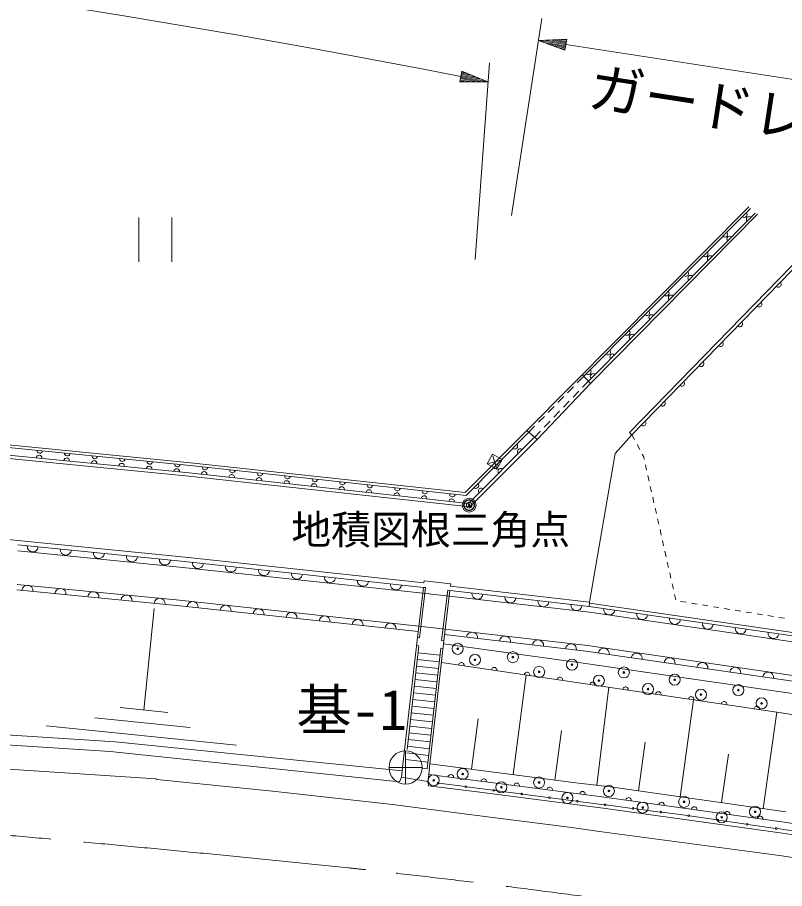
# Model space of a CAD drawing. Units: millimetres, scale not verified. Extents: x 40000 to 680000, y 20000 to 380000.
# Drawn here: x 424646 to 459318, y 300408 to 339747 of the extents above; entities that cross this region are included whole.
import ezdxf
from ezdxf.enums import TextEntityAlignment as Align

# ---------------------------------------------------------------- set-up
doc = ezdxf.new("R2010")
doc.units = ezdxf.units.MM
doc.header["$LTSCALE"] = 1000
doc.header["$PDMODE"] = 32
doc.header["$PDSIZE"] = 500
doc.linetypes.add('CHAIN', pattern=[18.5, 12, -1.5, 3.5, -1.5])
for name, color, linetype, lineweight in [('M-BGD', 7, 'Continuous', 13), ('M-BMK', 2, 'CHAIN', 13), ('M-BMK-ROW', 30, 'Continuous', 13), ('M-BMK-SRVR', 3, 'Continuous', 13), ('M-STR-HTXT', 7, 'Continuous', 13), ('M-STR-STRD', 5, 'Continuous', 13)]:
    doc.layers.add(name, color=color, linetype=linetype, lineweight=lineweight)
doc.styles.add('ＭＳ ゴシック', font='')
doc.styles.get('ＭＳ ゴシック').set_extended_font_data('MS Gothic')

msp = doc.modelspace()

# ---------------------------------------------------------------- linework, layer by layer
at = {"layer": 'M-BGD'}
for p, q in [((457702, 331186), (447670, 321095)), ((457773, 331115), (450234, 323533)), ((457986, 330903), (450449, 323322)), ((450550, 323212), (458099, 330862)), ((430127, 330705), (430127, 328705)), ((431627, 330705), (431627, 328705)), ((452315, 321007), (461506, 330444)), ((452422, 320903), (461656, 330383)), ((449951, 323245), (450234, 323533)), ((450177, 323617), (450550, 323212)), ((448134, 320691), (450550, 323212)), ((449513, 322799), (449776, 323067)), ((450449, 323322), (450189, 323052)), ((450449, 323322), (450444, 323317)), ((449075, 322353), (449338, 322621)), ((450016, 322871), (449756, 322601)), ((449583, 322420), (449324, 322149)), ((448637, 321908), (448900, 322175)), ((449151, 321969), (448891, 321698)), ((413323, 321411), (432451, 319518)), ((413335, 321531), (432463, 319637)), ((448198, 321462), (448461, 321729)), ((448718, 321518), (448459, 321247)), ((413286, 321057), (432406, 319187)), ((444884, 318286), (447670, 321095)), ((444928, 318160), (447760, 321016)), ((447670, 321095), (448134, 320691)), ((447760, 321016), (448023, 321284)), ((448286, 321067), (448026, 320796)), ((413270, 320908), (432390, 319038)), ((445038, 317798), (448020, 320790)), ((445093, 317641), (448134, 320691)), ((451654, 320050), (452422, 320903)), ((452315, 321007), (452422, 320903)), ((452422, 320903), (452538, 320681)), ((452655, 320460), (452771, 320239)), ((450504, 313344), (451654, 320050)), ((452887, 320017), (452950, 319897)), ((452950, 319897), (452975, 319786)), ((432451, 319518), (444928, 318160)), ((432463, 319637), (444884, 318286)), ((453030, 319542), (453085, 319298)), ((432406, 319187), (445038, 317798)), ((453140, 319054), (453194, 318810)), ((432390, 319038), (445093, 317641)), ((453249, 318566), (453304, 318322)), ((453359, 318078), (453414, 317834)), ((453469, 317591), (453524, 317347)), ((453578, 317103), (453633, 316859)), ((453688, 316615), (453743, 316371)), ((432204, 315181), (424666, 315927)), ((432224, 315380), (424670, 316127)), ((453798, 316127), (453853, 315883)), ((424661, 315652), (432117, 314904)), ((453907, 315639), (453962, 315395)), ((442996, 314010), (432204, 315181)), ((443021, 314209), (432224, 315380)), ((454017, 315151), (454072, 314908)), ((442964, 313743), (432117, 314904)), ((454127, 314664), (454182, 314420)), ((424631, 314146), (431966, 313431)), ((442721, 311739), (442996, 314010)), ((442820, 311727), (443096, 313998)), ((442996, 314010), (443096, 313998)), ((443021, 314209), (443032, 314300)), ((443032, 314300), (444231, 314163)), ((444219, 314063), (444231, 314163)), ((444219, 314063), (450504, 313344)), ((454236, 314176), (454291, 313932)), ((431981, 313180), (424627, 313901)), ((444164, 313614), (442964, 313743)), ((443820, 311606), (444095, 313877)), ((443919, 311594), (444195, 313865)), ((444095, 313877), (444195, 313865)), ((444164, 313614), (450507, 312888)), ((444195, 313865), (450481, 313145)), ((454346, 313688), (454401, 313444)), ((431966, 313431), (442783, 312252)), ((442754, 312015), (431981, 313180)), ((450481, 313145), (450504, 313344)), ((450481, 313145), (460663, 311682)), ((450498, 313294), (460685, 311830)), ((454620, 313374), (454866, 313334)), ((455113, 313294), (455360, 313254)), ((455607, 313214), (455854, 313174)), ((430362, 308469), (430825, 313061)), ((450507, 312888), (460673, 311409)), ((456100, 313135), (456347, 313095)), ((456594, 313055), (456841, 313015)), ((457087, 312975), (457334, 312935)), ((457581, 312895), (457828, 312855)), ((458075, 312815), (458321, 312775)), ((458568, 312735), (458815, 312695)), ((459062, 312655), (459309, 312615)), ((442783, 312252), (443983, 312122)), ((450411, 311382), (443983, 312122)), ((442721, 311739), (442086, 306149)), ((442721, 311739), (442820, 311727)), ((443919, 311594), (443289, 306038)), ((443820, 311606), (443919, 311594)), ((443954, 311885), (450337, 311129)), ((442790, 311375), (442257, 306681)), ((442681, 311387), (442790, 311375)), ((443775, 311263), (443158, 305822)), ((443775, 311263), (443880, 311251)), ((443905, 311466), (450222, 310579)), ((460310, 309944), (450411, 311382)), ((442753, 311054), (443739, 310942)), ((450337, 311129), (460255, 309693)), ((442685, 310451), (443671, 310339)), ((442719, 310752), (443705, 310641)), ((458969, 308376), (443809, 310623)), ((450222, 310579), (460187, 309142)), ((442651, 310150), (443636, 310038)), ((447058, 305552), (447639, 310055)), ((442616, 309849), (443602, 309737)), ((442548, 309247), (443534, 309135)), ((442582, 309548), (443568, 309436)), ((450828, 305071), (451377, 309501)), ((442514, 308945), (443500, 308834)), ((454593, 304551), (455209, 308933)), ((431438, 308361), (429286, 308578)), ((442480, 308644), (443465, 308532)), ((432457, 307678), (428152, 308112)), ((442411, 308042), (443397, 307930)), ((442445, 308343), (443431, 308231)), ((445173, 305795), (445466, 308067)), ((458356, 304022), (458969, 308376)), ((462756, 307778), (458969, 308376)), ((434552, 306887), (425941, 307755)), ((442377, 307741), (443363, 307629)), ((442343, 307440), (443329, 307328)), ((448942, 305309), (449231, 307550)), ((442309, 307138), (443295, 307027)), ((452711, 304816), (453021, 307019)), ((442240, 306536), (443226, 306424)), ((442275, 306837), (443260, 306725)), ((456474, 304287), (456782, 306472)), ((442086, 306147), (442035, 305731)), ((442206, 306235), (443192, 306123)), ((442035, 305731), (442008, 305437)), ((442917, 305850), (443158, 305822)), ((443239, 305542), (443289, 306048)), ((443289, 306038), (449888, 305187)), ((442008, 305437), (441918, 305227)), ((443197, 305248), (442008, 305437)), ((443197, 305248), (443239, 305542)), ((451178, 304542), (443241, 305555)), ((443232, 305052), (443197, 305248)), ((443232, 305052), (445541, 304757)), ((443693, 305165), (444877, 305011)), ((444952, 305001), (446137, 304847)), ((449888, 305187), (451443, 304995)), ((451443, 304995), (459369, 303879)), ((445541, 304757), (451113, 304046)), ((446211, 304838), (447396, 304684)), ((447471, 304674), (448655, 304520)), ((448730, 304510), (449915, 304356)), ((459299, 303399), (451178, 304542)), ((449989, 304347), (451174, 304193)), ((451249, 304183), (452433, 304029)), ((451113, 304046), (459228, 302904)), ((452508, 304019), (453693, 303865)), ((453767, 303855), (454952, 303701)), ((456269, 303510), (455026, 303691)), ((457587, 303318), (456344, 303499)), ((458904, 303126), (457661, 303307)), ((475347, 301033), (459299, 303399)), ((449577, 303186), (450958, 302984)), ((460221, 302933), (458978, 303115)), ((459228, 302904), (470375, 301249))]:
    msp.add_line(p, q, dxfattribs=at)
for points in [[(386606, 317156), (401804, 317174), (423786, 316215), (424670, 316127)], [(442035, 305731), (429068, 307038), (422250, 307464), (406199, 308192), (389633, 308281), (375499, 307926), (365095, 307295), (348511, 305893), (324399, 306319), (309910, 304019), (290538, 296962)], [(441918, 305227), (428837, 306603), (422019, 307029), (405968, 307757), (389402, 307846), (375269, 307491), (364864, 306860), (348280, 305458), (324168, 305884), (309679, 303584), (290308, 296527)]]:
    msp.add_lwpolyline(points, dxfattribs=at)
for centre, radius in [((445062, 317722), 312), ((445062, 317722), 225), ((445062, 317722), 125), ((445062, 317722), 37.5), ((445062, 317722), 30), ((445062, 317722), 22.5), ((445062, 317722), 15), ((445062, 317722), 7.5), ((445062, 317722), 5), ((444544, 311234), 37.5), ((444544, 311234), 30), ((444544, 311234), 22.5), ((444544, 311234), 15), ((444544, 311234), 7.5), ((444544, 311234), 5), ((447036, 310858), 37.5), ((447036, 310858), 30), ((447036, 310858), 22.5), ((447036, 310858), 15), ((447036, 310858), 7.5), ((447036, 310858), 5), ((445325, 310737), 37.5), ((445325, 310737), 30), ((445325, 310737), 22.5), ((445325, 310737), 15), ((445325, 310737), 7.5), ((445325, 310737), 5), ((449707, 310521), 37.5), ((449707, 310521), 30), ((449707, 310521), 22.5), ((449707, 310521), 15), ((449707, 310521), 7.5), ((449707, 310521), 5), ((448227, 310192), 37.5), ((448227, 310192), 30), ((448227, 310192), 22.5), ((448227, 310192), 15), ((448227, 310192), 7.5), ((448227, 310192), 5), ((452054, 310167), 37.5), ((452054, 310167), 30), ((452054, 310167), 22.5), ((452054, 310167), 15), ((452054, 310167), 7.5), ((452054, 310167), 5), ((450926, 309798), 37.5), ((450926, 309798), 30), ((450926, 309798), 22.5), ((450926, 309798), 15), ((450926, 309798), 7.5), ((450926, 309798), 5), ((454354, 309839), 37.5), ((454354, 309839), 30), ((454354, 309839), 22.5), ((454354, 309839), 15), ((454354, 309839), 7.5), ((454354, 309839), 5), ((453147, 309416), 37.5), ((453147, 309416), 30), ((453147, 309416), 22.5), ((453147, 309416), 15), ((453147, 309416), 7.5), ((453147, 309416), 5), ((457228, 309368), 37.5), ((457228, 309368), 30), ((457228, 309368), 22.5), ((457228, 309368), 15), ((457228, 309368), 7.5), ((457228, 309368), 5), ((455540, 309165), 37.5), ((455540, 309165), 30), ((455540, 309165), 22.5), ((455540, 309165), 15), ((455540, 309165), 7.5), ((455540, 309165), 5), ((458279, 308770), 37.5), ((458279, 308770), 30), ((458279, 308770), 22.5), ((458279, 308770), 15), ((458279, 308770), 7.5), ((458279, 308770), 5), ((443462, 305292), 37.5), ((443462, 305292), 30), ((443462, 305292), 22.5), ((443462, 305292), 15), ((443462, 305292), 7.5), ((443462, 305292), 5), ((444773, 305581), 37.5), ((444773, 305581), 30), ((444773, 305581), 22.5), ((444773, 305581), 15), ((444773, 305581), 7.5), ((444773, 305581), 5), ((443655, 305170), 37.5), ((444915, 305006), 37.5), ((446174, 304843), 37.5), ((446518, 304983), 37.5), ((446518, 304983), 30), ((446518, 304983), 22.5), ((446518, 304983), 15), ((446518, 304983), 7.5), ((446518, 304983), 5), ((448225, 305199), 37.5), ((448225, 305199), 30), ((448225, 305199), 22.5), ((448225, 305199), 15), ((448225, 305199), 7.5), ((448225, 305199), 5), ((447433, 304679), 37.5), ((448693, 304515), 37.5), ((449505, 304501), 37.5), ((449505, 304501), 30), ((449505, 304501), 22.5), ((449505, 304501), 15), ((449505, 304501), 7.5), ((449505, 304501), 5), ((451377, 304814), 37.5), ((451377, 304814), 30), ((451377, 304814), 22.5), ((451377, 304814), 15), ((451377, 304814), 7.5), ((451377, 304814), 5), ((449952, 304351), 37.5), ((451211, 304188), 37.5), ((452908, 304067), 37.5), ((452908, 304067), 30), ((454778, 304325), 37.5), ((454778, 304325), 30), ((454778, 304325), 22.5), ((454778, 304325), 15), ((454778, 304325), 7.5), ((454778, 304325), 5), ((452471, 304024), 37.5), ((452908, 304067), 22.5), ((452908, 304067), 15), ((452908, 304067), 7.5), ((452908, 304067), 5), ((453730, 303860), 37.5), ((454989, 303697), 37.5), ((454989, 303697), 37.5), ((457985, 303875), 37.5), ((457985, 303875), 30), ((457985, 303875), 22.5), ((457985, 303875), 15), ((457985, 303875), 7.5), ((457985, 303875), 5), ((456307, 303504), 37.5), ((456478, 303626), 37.5), ((456478, 303626), 30), ((456478, 303626), 22.5), ((456478, 303626), 15), ((456478, 303626), 7.5), ((456478, 303626), 5), ((457624, 303312), 37.5), ((458941, 303120), 37.5)]:
    msp.add_circle(centre, radius, dxfattribs=at)
for centre, radius, start, end in [((457500, 330840), 125, 225.1634, 45.1634), ((457717, 330632), 125, 45.1634, 225.1634), ((456619, 329953), 125, 225.4217, 45.4217), ((456835, 329745), 125, 45.1634, 225.1634), ((455736, 329066), 125, 225.1634, 45.1634), ((455953, 328859), 125, 45.1634, 225.1634), ((454856, 328179), 125, 225.4217, 45.4217), ((455071, 327972), 125, 45.1634, 225.1634), ((459036, 327693), 125, 225.7536, 45.7537), ((453973, 327293), 125, 225.1634, 45.1634), ((454190, 327085), 125, 45.1634, 225.1634), ((458164, 326797), 125, 225.7536, 45.7537), ((453092, 326406), 125, 225.4217, 45.4217), ((453308, 326198), 125, 45.1634, 225.1634), ((457291, 325902), 125, 225.7536, 45.7537), ((452209, 325519), 125, 225.1634, 45.1634), ((452426, 325311), 125, 45.1634, 225.1634), ((456419, 325006), 125, 225.7536, 45.7537), ((451328, 324632), 125, 225.4217, 45.4217), ((451544, 324424), 125, 45.1634, 225.1634), ((455547, 324111), 125, 225.7536, 45.7537), ((450446, 323746), 125, 225.1633, 45.1633), ((450662, 323537), 125, 45.1634, 225.1634), ((454674, 323215), 125, 225.7536, 45.7537), ((453802, 322320), 125, 225.7536, 45.7537), ((452930, 321424), 125, 225.7536, 45.7537), ((447129, 320380), 125, 225.2412, 45.2412), ((447371, 320138), 125, 45.0954, 225.0954), ((425624, 319851), 125, 354.4144, 174.4144), ((425657, 320190), 125, 174.3465, 354.3465), ((426868, 319729), 125, 354.4144, 174.4144), ((426901, 320067), 125, 174.3465, 354.3465), ((428145, 319944), 125, 174.3465, 354.3465), ((429389, 319821), 125, 174.3465, 354.3465), ((428112, 319607), 125, 354.4144, 174.4144), ((429357, 319486), 125, 354.4144, 174.4144), ((430601, 319364), 125, 354.4144, 174.4144), ((430634, 319698), 125, 174.3465, 354.3465), ((431878, 319574), 125, 174.3465, 354.3465), ((433121, 319445), 125, 173.791, 353.791), ((446248, 319492), 125, 225.2412, 45.2412), ((431845, 319242), 125, 354.4144, 174.4144), ((433085, 319113), 125, 353.7219, 173.7219), ((434327, 318976), 125, 353.7219, 173.7219), ((434364, 319310), 125, 173.791, 353.791), ((435607, 319174), 125, 173.791, 353.791), ((436850, 319039), 125, 173.791, 353.791), ((446488, 319253), 125, 45.0954, 225.0954), ((435570, 318839), 125, 353.7219, 173.7219), ((436813, 318703), 125, 353.7219, 173.7219), ((438055, 318566), 125, 353.7219, 173.7219), ((438092, 318904), 125, 173.791, 353.791), ((439335, 318769), 125, 173.791, 353.791), ((445368, 318604), 125, 225.2412, 45.2412), ((439298, 318429), 125, 353.7219, 173.7219), ((440541, 318293), 125, 353.7219, 173.7219), ((440578, 318633), 125, 173.791, 353.791), ((441783, 318156), 125, 353.7219, 173.7219), ((441821, 318498), 125, 173.791, 353.791), ((443064, 318363), 125, 173.791, 353.791), ((445606, 318367), 125, 45.0954, 225.0954), ((443026, 318019), 125, 353.7219, 173.7219), ((444269, 317882), 125, 353.7219, 173.7219), ((444307, 318228), 125, 173.791, 353.791), ((425341, 315860), 250, 174.3483, 354.3483), ((426834, 315712), 250, 174.3483, 354.3483), ((428327, 315565), 250, 174.3483, 354.3483), ((429820, 315417), 250, 174.3483, 354.3483), ((431313, 315269), 250, 174.3483, 354.3483), ((432805, 315116), 250, 173.809, 353.809), ((434296, 314954), 250, 173.809, 353.809), ((435788, 314792), 250, 173.809, 353.809), ((437279, 314630), 250, 173.809, 353.809), ((438771, 314469), 250, 173.809, 353.809), ((440262, 314307), 250, 173.809, 353.809), ((425098, 313854), 250, 354.4013, 174.4013), ((426591, 313708), 250, 354.4013, 174.4013), ((441754, 314145), 250, 173.809, 353.809), ((428084, 313562), 250, 354.4013, 174.4013), ((429577, 313415), 250, 354.4013, 174.4013), ((445437, 313723), 250, 173.4683, 353.4683), ((446927, 313552), 250, 173.4683, 353.4683), ((431070, 313269), 250, 354.4013, 174.4013), ((432562, 313117), 250, 353.8279, 173.8279), ((434054, 312955), 250, 353.8279, 173.8279), ((448418, 313381), 250, 173.4683, 353.4683), ((449908, 313211), 250, 173.4683, 353.4683), ((435545, 312794), 250, 353.8279, 173.8279), ((437037, 312633), 250, 353.8279, 173.8279), ((451395, 313014), 250, 171.8221, 351.8221), ((452880, 312800), 250, 171.8221, 351.8221), ((438528, 312472), 250, 353.8279, 173.8279), ((440020, 312310), 250, 353.8279, 173.8279), ((441511, 312149), 250, 353.8279, 173.8279), ((454365, 312587), 250, 171.8221, 351.8221), ((455850, 312373), 250, 171.8221, 351.8221), ((445196, 311738), 250, 353.2501, 173.2501), ((457335, 312160), 250, 171.8221, 351.8221), ((458820, 311947), 250, 171.8221, 351.8221), ((446686, 311561), 250, 353.2501, 173.2501), ((448176, 311385), 250, 353.2501, 173.2501), ((449665, 311209), 250, 353.2501, 173.2501), ((451152, 311011), 250, 351.7591, 171.7591), ((452637, 310796), 250, 351.7591, 171.7591), ((454122, 310581), 250, 351.7591, 171.7591), ((444712, 310489), 125, 351.5689, 171.569), ((446196, 310269), 125, 351.5689, 171.569), ((455607, 310366), 250, 351.7591, 171.7591), ((457091, 310151), 250, 351.7591, 171.7591), ((447679, 310049), 125, 351.5689, 171.569), ((458576, 309936), 250, 351.7591, 171.7591), ((449163, 309829), 125, 351.5689, 171.569), ((450647, 309610), 125, 351.5689, 171.569), ((452131, 309390), 125, 351.5689, 171.569), ((453615, 309170), 125, 351.5689, 171.569), ((455098, 308950), 125, 351.5689, 171.569), ((456582, 308730), 125, 351.5689, 171.569), ((458066, 308510), 125, 351.5689, 171.569), ((444234, 305429), 125, 352.7244, 172.7244), ((445722, 305239), 125, 352.7244, 172.7244), ((447210, 305049), 125, 352.7244, 172.7244), ((448698, 304859), 125, 352.7244, 172.7244), ((450186, 304669), 125, 352.7244, 172.7244), ((452268, 304389), 125, 351.9885, 171.9885), ((453753, 304180), 125, 351.9885, 171.9885), ((455239, 303971), 125, 351.9885, 171.9885), ((456724, 303762), 125, 351.9885, 171.9885), ((458209, 303553), 125, 351.9885, 171.9885)]:
    msp.add_arc(centre, radius, start, end, dxfattribs=at)
for p in [(445062, 317722), (444544, 311234), (445325, 310737), (447036, 310858), (448227, 310192), (449707, 310521), (452054, 310167), (450926, 309798), (454354, 309839), (453147, 309416), (457228, 309368), (455540, 309165), (458279, 308770), (444773, 305581), (443462, 305292), (448225, 305199), (446518, 304983), (451377, 304814), (449505, 304501), (454778, 304325), (452908, 304067), (457985, 303875), (456478, 303626)]:
    msp.add_point(p, dxfattribs=at)
at = {"layer": 'M-BMK'}
for centre, radius, start, end in [((335525, -706364), 1013069, 84.10399, 85.18515), ((393658, -119443), 423288, 83.66122, 83.77035), ((390745, -146006), 450010, 81.32481, 83.6659)]:
    msp.add_arc(centre, radius, start, end, dxfattribs=at)
at = {"layer": 'M-BMK-ROW'}
for p, q in [((446120, 320023), (445875, 319587)), ((446556, 319779), (446120, 320023)), ((446139, 319955), (446292, 319411)), ((445875, 319587), (446312, 319343)), ((446488, 319760), (445943, 319606)), ((446312, 319343), (446556, 319779))]:
    msp.add_line(p, q, dxfattribs=at)
at = {"layer": 'M-BMK-SRVR'}
for p, q in [((442190, 306629), (442190, 305129)), ((442940, 305879), (441440, 305879))]:
    msp.add_line(p, q, dxfattribs=at)
msp.add_circle((442190, 305879), 750, dxfattribs=at)
at = {"layer": 'M-STR-HTXT'}
for p, q in [((446980, 330800), (448348, 339695)), ((448196, 338707), (449470, 338764)), ((449439, 338566), (448451, 338718)), ((448706, 338730), (449447, 338616)), ((449454, 338665), (448960, 338741)), ((449215, 338752), (449462, 338714)), ((449394, 338270), (449470, 338764)), ((448196, 338707), (449394, 338270)), ((448196, 338707), (449432, 338517)), ((449424, 338467), (448436, 338619)), ((448675, 338532), (449416, 338418)), ((449409, 338369), (448915, 338445)), ((449154, 338357), (449401, 338319)), ((449432, 338517), (479183, 333940)), ((445328, 328811), (445976, 337703)), ((444735, 337327), (444638, 336836)), ((445442, 337035), (444706, 337180)), ((444716, 337229), (445206, 337132)), ((444971, 337230), (444725, 337278)), ((445913, 336840), (444735, 337327)), ((445913, 336840), (444638, 336836)), ((444893, 336837), (444648, 336886)), ((444658, 336935), (445148, 336838)), ((445403, 336838), (444667, 336984)), ((444677, 337033), (445658, 336839)), ((445913, 336840), (444687, 337082)), ((444696, 337131), (445678, 336937))]:
    msp.add_line(p, q, dxfattribs=at)
msp.add_arc((343446, -182217), 529074, 78.96817, 90.8757, dxfattribs=at)
at = {"layer": 'M-STR-STRD'}
msp.add_lwpolyline([(416671, 306296), (430895, 305365), (430942, 305336), (436176, 304804), (441601, 304203), (445191, 303745), (449577, 303186), (450958, 302984), (459085, 301895), (508130, 294412)], dxfattribs=at)

# ---------------------------------------------------------------- texts
at = {"layer": 'M-BGD', "style": 'ＭＳ ゴシック'}
msp.add_text('地積図根三角点', height=1320, dxfattribs=at).set_placement((437026, 317274), align=Align.TOP_LEFT)
at = {"layer": 'M-BMK-SRVR', "style": 'ＭＳ ゴシック'}
msp.add_text('基-1', height=1833, dxfattribs=at).set_placement((437253, 309396), align=Align.TOP_LEFT)
at = {"layer": 'M-STR-HTXT', "style": 'ＭＳ ゴシック'}
msp.add_text('ガードレール L=32.0', height=1833, rotation=351.254, dxfattribs=at).set_placement((462014, 333389), align=Align.BOTTOM_CENTER)

doc.saveas('drawing.dxf')
